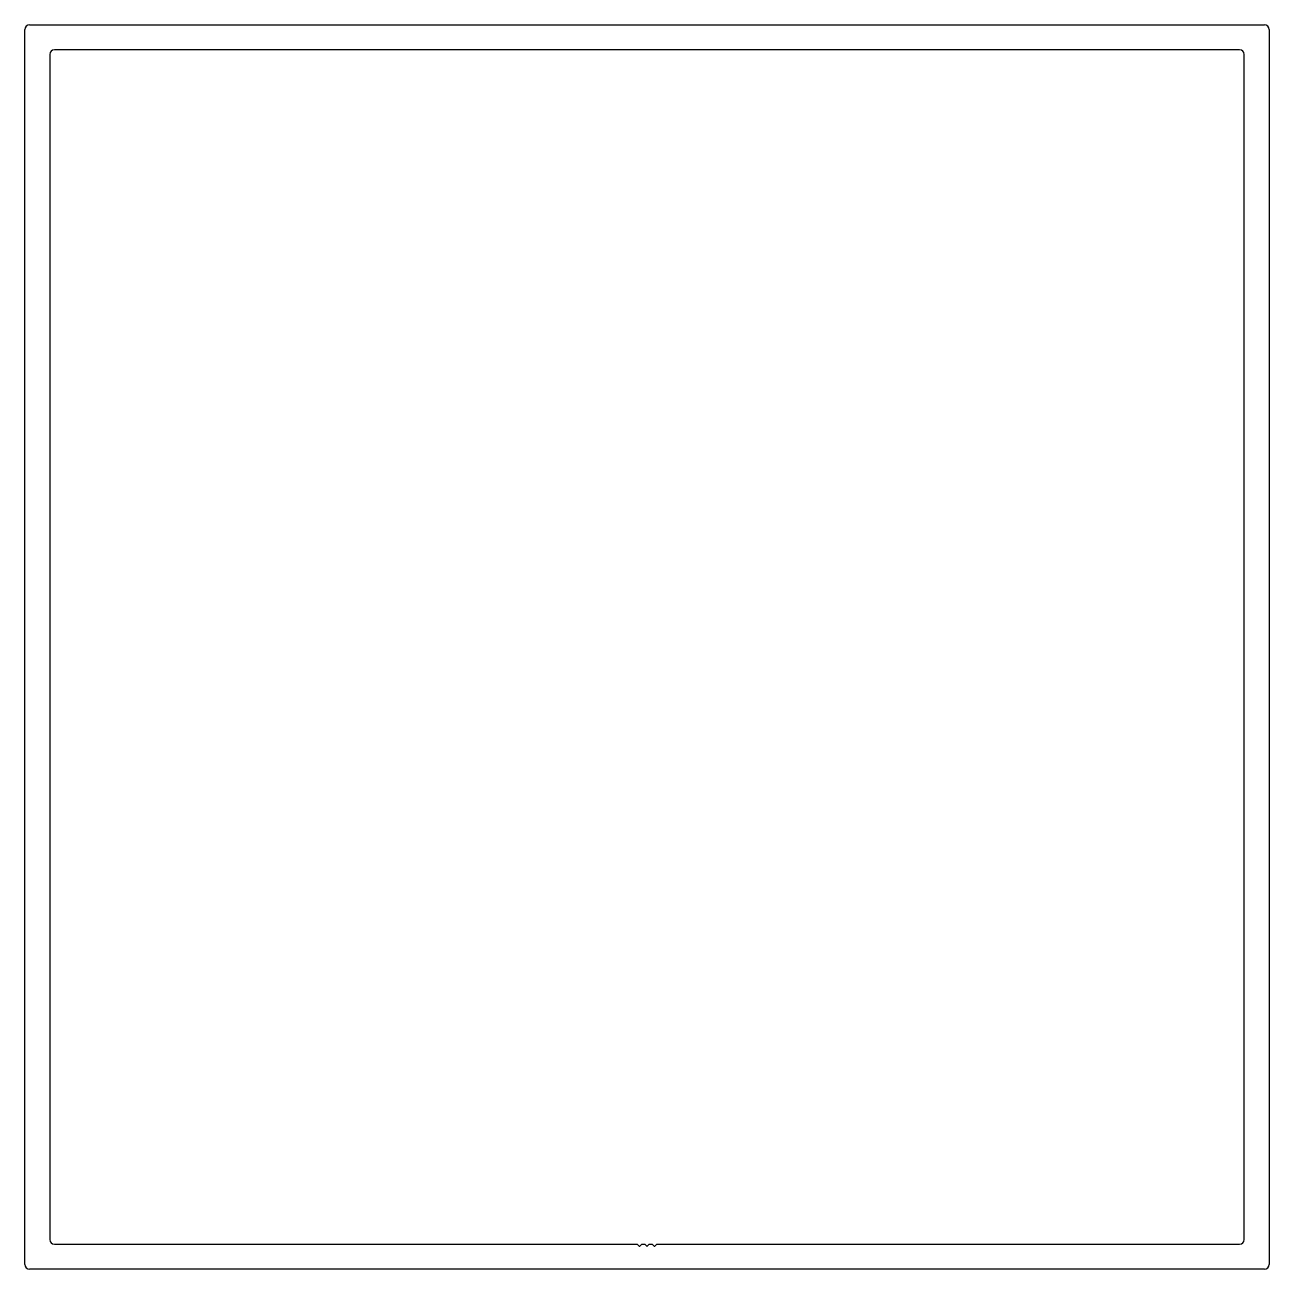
# Model space of a CAD drawing. Header units: inches. Extents: x -47 to 54, y 0 to 102.
import ezdxf

# ---------------------------------------------------------------- set-up
doc = ezdxf.new("R2010")
doc.units = ezdxf.units.IN
doc.header["$MEASUREMENT"] = 0
doc.layers.add('5', color=7, linetype='Continuous')

msp = doc.modelspace()

# ---------------------------------------------------------------- linework, layer by layer
at = {"layer": '5', "color": 7, "linetype": 'Continuous'}
for p, q in [((-47.18, 32.54), (-47.18, 101.63)), ((-46.8, 102.01), (22.29, 102.01)), ((22.29, 102.01), (54.04, 102.01)), ((54.42, 101.63), (54.42, 0.79)), ((-45.15, 99.6), (-45.15, 34.57)), ((20.26, 99.98), (-44.77, 99.98)), ((52.01, 99.98), (20.26, 99.98)), ((52.39, 34.57), (52.39, 99.6)), ((-45.15, 34.57), (-45.15, 2.82)), ((52.39, 2.82), (52.39, 34.57)), ((-47.18, 0.79), (-47.18, 32.54)), ((-44.77, 2.44), (2.81, 2.44)), ((2.85, 2.42), (2.99, 2.28)), ((3.03, 2.28), (3.17, 2.42)), ((3.21, 2.44), (3.42, 2.44)), ((3.46, 2.42), (3.6, 2.28)), ((3.64, 2.28), (3.78, 2.42)), ((3.82, 2.44), (4.02, 2.44)), ((4.07, 2.42), (4.2, 2.28)), ((4.25, 2.28), (4.39, 2.42)), ((4.43, 2.44), (52.01, 2.44)), ((22.29, 0.41), (-46.8, 0.41)), ((54.04, 0.41), (22.29, 0.41))]:
    msp.add_line(p, q, dxfattribs=at)
for centre, radius, start, end in [((-46.8, 101.63), 0.381, 90, 180), ((54.04, 101.63), 0.381, 360, 90), ((-44.77, 99.6), 0.38, 90, 180), ((52.01, 99.6), 0.38, 0, 90), ((-44.77, 2.82), 0.38, 180, 270), ((2.81, 2.37), 0.0625, 45, 90), ((3.01, 2.3), 0.0313, 225, 315), ((3.21, 2.37), 0.0625, 90, 135), ((3.42, 2.37), 0.0625, 45, 90), ((3.62, 2.3), 0.0313, 225, 315), ((3.82, 2.37), 0.0625, 90, 135), ((4.02, 2.37), 0.0625, 45, 90), ((4.23, 2.3), 0.0312, 225, 315), ((4.43, 2.37), 0.0625, 90, 135), ((52.01, 2.82), 0.38, 270, 0), ((-46.8, 0.79), 0.381, 180, 270), ((54.04, 0.79), 0.381, 270, 360)]:
    msp.add_arc(centre, radius, start, end, dxfattribs=at)

doc.saveas('drawing.dxf')
